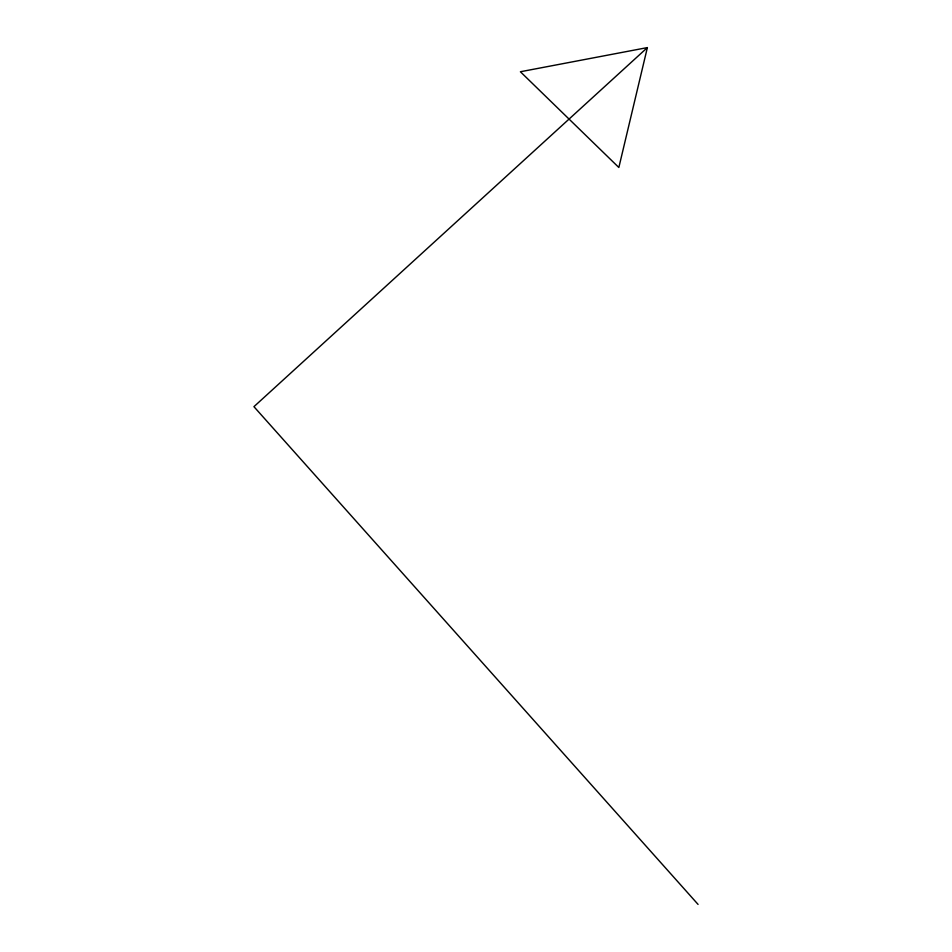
<?xml version="1.0" encoding="UTF-8"?>
<svg xmlns="http://www.w3.org/2000/svg" width="952" height="952" viewBox="0 0 952 952"><rect width="100%" height="100%" fill="white"/><g stroke="black" fill="none" stroke-linecap="round" stroke-linejoin="round"><path stroke-width="1.43" d="M647.372 47.6L618.848 167.492L520.387 71.745L647.372 47.6L253.934 406.671L698.066 904.4"/></g></svg>
